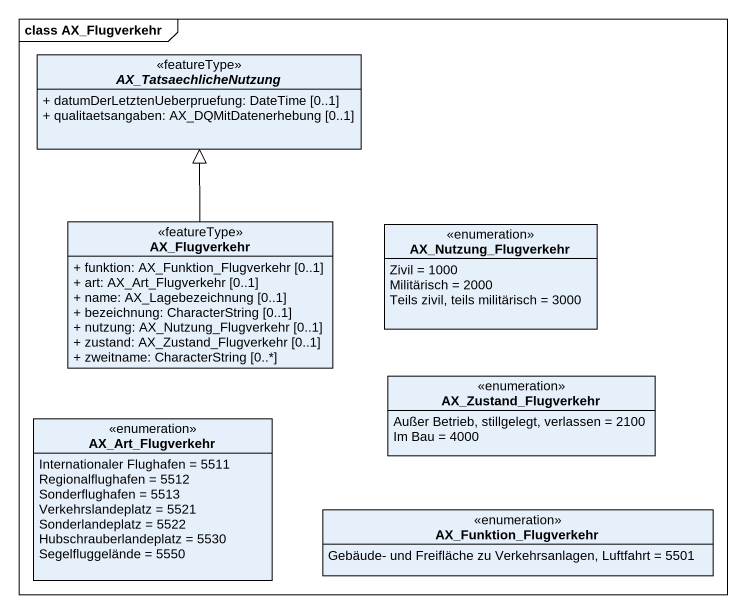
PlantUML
@startuml
mainframe class AX_Flugverkehr
hide circle
hide empty members
skinparam classAttributeIconSize 0
abstract class AX_TatsaechlicheNutzung <<featureType>> {
  + datumDerLetztenUeberpruefung: DateTime [0..1]
  + qualitaetsangaben: AX_DQMitDatenerhebung [0..1]
}
class AX_Flugverkehr <<featureType>> {
  + funktion: AX_Funktion_Flugverkehr [0..1]
  + art: AX_Art_Flugverkehr [0..1]
  + name: AX_Lagebezeichnung [0..1]
  + bezeichnung: CharacterString [0..1]
  + nutzung: AX_Nutzung_Flugverkehr [0..1]
  + zustand: AX_Zustand_Flugverkehr [0..1]
  + zweitname: CharacterString [0..*]
}
enum AX_Nutzung_Flugverkehr {
  Zivil = 1000
  Militärisch = 2000
  Teils zivil, teils militärisch = 3000
}
enum AX_Zustand_Flugverkehr {
  Außer Betrieb, stillgelegt, verlassen = 2100
  Im Bau = 4000
}
enum AX_Art_Flugverkehr {
  Internationaler Flughafen = 5511
  Regionalflughafen = 5512
  Sonderflughafen = 5513
  Verkehrslandeplatz = 5521
  Sonderlandeplatz = 5522
  Hubschrauberlandeplatz = 5530
  Segelfluggelände = 5550
}
enum AX_Funktion_Flugverkehr {
  Gebäude- und Freifläche zu Verkehrsanlagen, Luftfahrt = 5501
}
AX_Flugverkehr -up-|> AX_TatsaechlicheNutzung
@enduml
